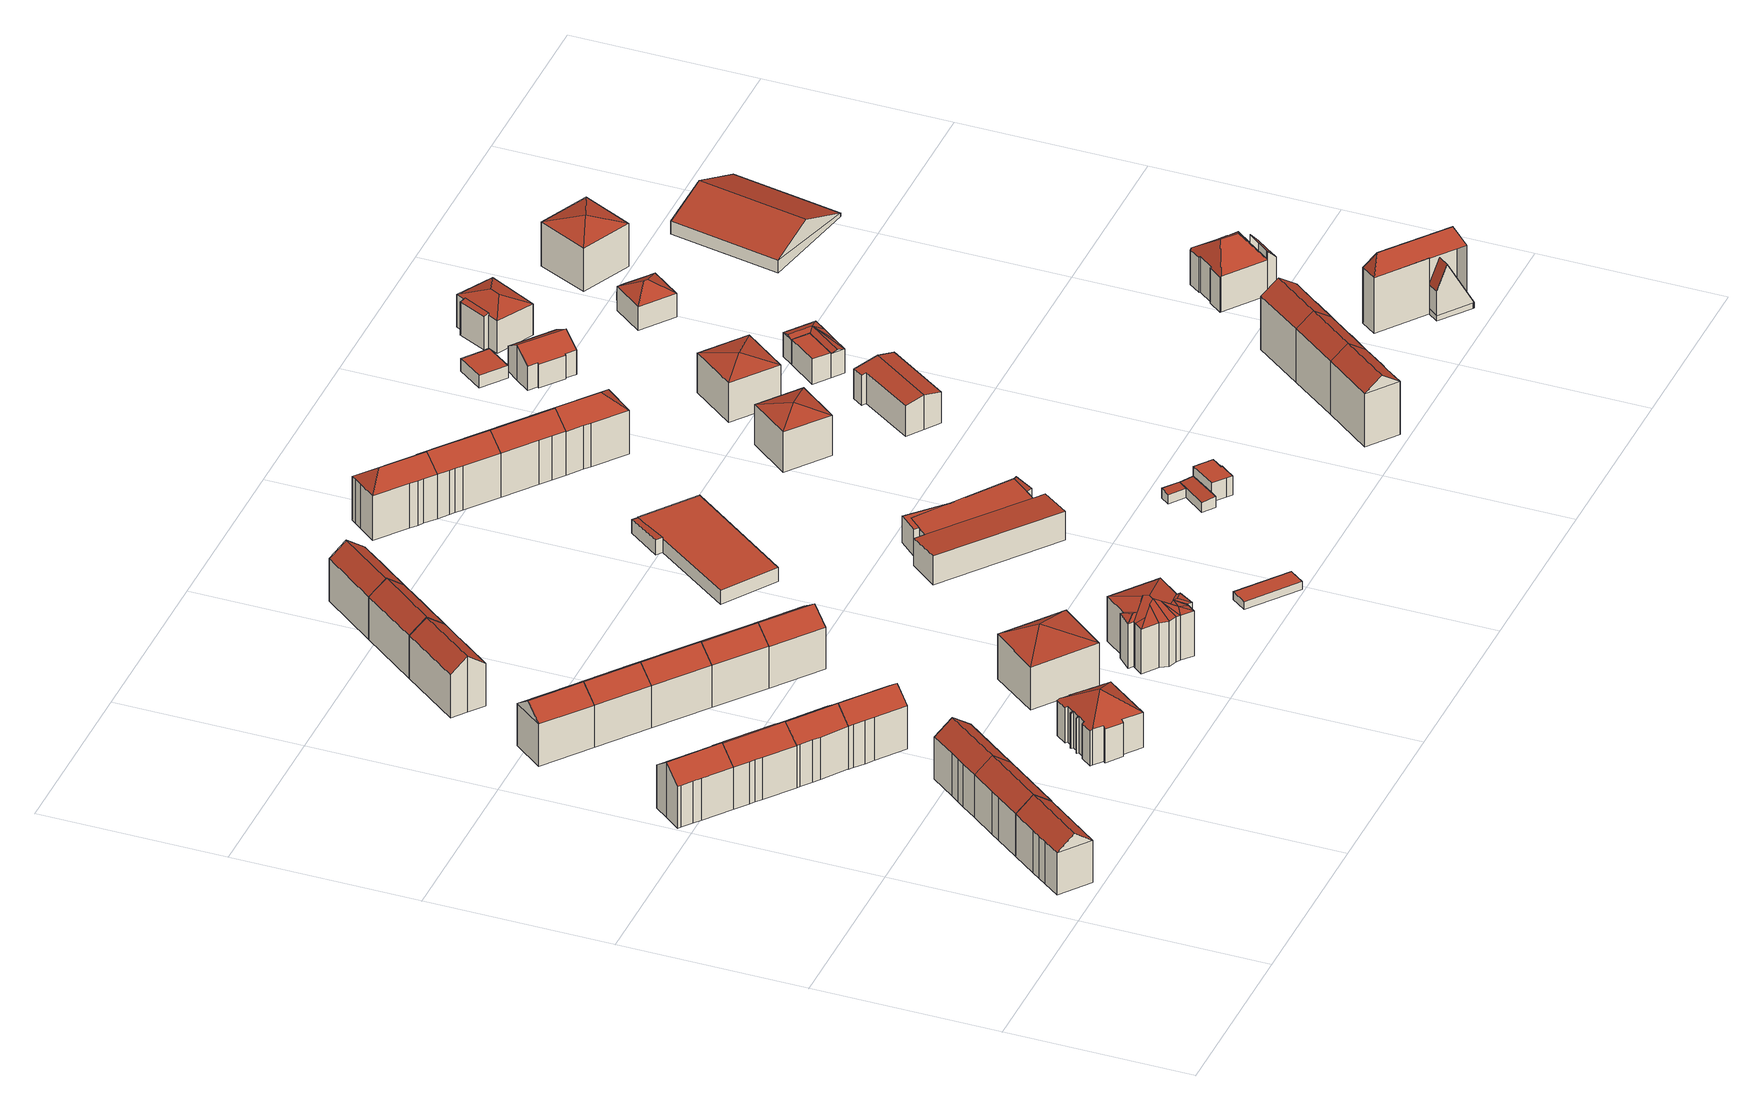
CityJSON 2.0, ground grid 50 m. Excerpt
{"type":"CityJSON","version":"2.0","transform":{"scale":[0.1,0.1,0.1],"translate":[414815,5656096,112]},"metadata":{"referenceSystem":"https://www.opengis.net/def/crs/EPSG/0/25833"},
"CityObjects":{
"building1":{"type":"Building","attributes":{"Dachtyp_tdc":"tdcFreeFormRoof","Gemeindeschluessel":14612000,"Dachneigung":37.27,"QualitaetDacherkennung":87,"Geometrietyp2DReferenz":"3000","measuredHeight":16.27,"function":"31001_9998","roofType":"5000"},"geometry":[{"type":"Solid","lod":"2","boundaries":[[[[0,1,2,3]],[[1,4,5,2]],[[4,6,7,5]],[[6,8,9,7]],[[8,10,11,9]],[[10,12,13,11]],[[12,0,3,13]],[[12,10,14,15]],[[14,8,6,4,1,0,15]],[[10,8,14]],[[0,12,15]],[[3,2,5,7,9,11,13]]]],"semantics":{"surfaces":[{"type":"WallSurface"},{"type":"RoofSurface"},{"type":"GroundSurface"}],"values":[[0,0,0,0,0,0,0,1,1,0,0,2]]}}]},
"building2":{"type":"Building","attributes":{"Dachtyp_tdc":"tdcFreeFormRoof","Gemeindeschluessel":14612000,"Dachneigung":37.18,"QualitaetDacherkennung":89,"Geometrietyp2DReferenz":"3000","measuredHeight":16.32,"function":"31001_9998","roofType":"5000"},"geometry":[{"type":"Solid","lod":"2","boundaries":[[[[8,16,17,9]],[[16,18,19,17]],[[18,20,21,19]],[[20,22,23,21]],[[22,24,11,23]],[[24,8,9,11]],[[24,22,25,26]],[[25,20,18,16,8,26]],[[8,24,26]],[[22,20,25]],[[9,17,19,21,23,11]]]],"semantics":{"surfaces":[{"type":"WallSurface"},{"type":"RoofSurface"},{"type":"GroundSurface"}],"values":[[0,0,0,0,0,0,1,1,0,0,2]]}}]},
"building3":{"type":"Building","attributes":{"Dachtyp_tdc":"tdcGableRoof","Gemeindeschluessel":14612000,"Dachneigung":37.76,"QualitaetDacherkennung":80,"Geometrietyp2DReferenz":"3000","measuredHeight":16.29,"function":"31001_9998","roofType":"3100"},"geometry":[{"type":"Solid","lod":"2","boundaries":[[[[27,28,29,30]],[[30,31,32,33,34,35,27]],[[36,37,38,39,40,41,42,43,44]],[[34,33,36,44]],[[33,32,37,36]],[[32,31,38,37]],[[31,30,39,38]],[[30,29,40,39]],[[29,28,41,40]],[[28,27,42,41]],[[27,35,43,42]],[[35,34,44,43]]]],"semantics":{"surfaces":[{"type":"RoofSurface"},{"type":"GroundSurface"},{"type":"WallSurface"}],"values":[[0,0,1,2,2,2,2,2,2,2,2,2]]}}]},
"building4":{"type":"Building","attributes":{"Dachtyp_tdc":"tdcFreeFormRoof","Gemeindeschluessel":14612000,"Dachneigung":37.91,"QualitaetDacherkennung":80,"Geometrietyp2DReferenz":"3000","measuredHeight":16.29,"function":"31001_9998","roofType":"5000"},"geometry":[{"type":"Solid","lod":"2","boundaries":[[[[45,46,47,48]],[[46,35,43,47]],[[35,49,41,43]],[[49,50,51,41]],[[50,52,53,51]],[[52,54,55,53]],[[54,45,48,55]],[[54,52,56,57,35,46,45]],[[56,50,49,57]],[[52,50,56]],[[49,35,57]],[[48,47,43,41,51,53,55]]]],"semantics":{"surfaces":[{"type":"WallSurface"},{"type":"RoofSurface"},{"type":"GroundSurface"}],"values":[[0,0,0,0,0,0,0,1,1,0,0,2]]}}]},
"building5":{"type":"Building","attributes":{"Dachtyp_tdc":"tdcGableRoof","Gemeindeschluessel":14612000,"Dachneigung":37.1,"QualitaetDacherkennung":87,"Geometrietyp2DReferenz":"3000","measuredHeight":16.32,"function":"31001_9998","roofType":"3100"},"geometry":[{"type":"Solid","lod":"2","boundaries":[[[[25,20,21,58]],[[20,59,60,21]],[[59,61,62,60]],[[61,63,64,62]],[[63,65,66,64]],[[65,67,68,66]],[[67,69,70,68]],[[69,22,23,70]],[[22,25,58,23]],[[67,65,63,61,59,20,25]],[[25,22,69,67]],[[58,21,60,62,64,66,68,70,23]]]],"semantics":{"surfaces":[{"type":"WallSurface"},{"type":"RoofSurface"},{"type":"GroundSurface"}],"values":[[0,0,0,0,0,0,0,0,0,1,1,2]]}}]},
"building6":{"type":"Building","attributes":{"Dachtyp_tdc":"tdcGableRoof","Gemeindeschluessel":14612000,"Dachneigung":38,"QualitaetDacherkennung":79,"Geometrietyp2DReferenz":"3000","measuredHeight":16.36,"function":"31001_9998","roofType":"3100"},"geometry":[{"type":"Solid","lod":"2","boundaries":[[[[71,72,73,74]],[[72,75,53,73]],[[75,76,77,53]],[[76,78,51,77]],[[78,79,80,51]],[[79,81,82,80]],[[81,83,84,82]],[[83,85,86,84]],[[85,71,74,86]],[[81,79,78,76]],[[76,75,72,71,85,83,81]],[[74,73,53,77,51,80,82,84,86]]]],"semantics":{"surfaces":[{"type":"WallSurface"},{"type":"RoofSurface"},{"type":"GroundSurface"}],"values":[[0,0,0,0,0,0,0,0,0,1,1,2]]}}]},
"building7":{"type":"Building","attributes":{"Dachtyp_tdc":"tdcGableRoof","Gemeindeschluessel":14612000,"Dachneigung":37.05,"QualitaetDacherkennung":76,"Geometrietyp2DReferenz":"3000","measuredHeight":16.2,"function":"31001_9998","roofType":"3100"},"geometry":[{"type":"Solid","lod":"2","boundaries":[[[[87,88,89,90]],[[91,92,93]],[[88,87,94]],[[92,88,94,93]],[[87,91,93,94]],[[89,95,96,90]],[[88,92,95,89]],[[92,91,96,95]],[[91,87,90,96]]]],"semantics":{"surfaces":[{"type":"WallSurface"},{"type":"RoofSurface"},{"type":"GroundSurface"}],"values":[[0,0,0,1,1,2,0,0,0]]}}]},
"building8":{"type":"Building","attributes":{"Dachtyp_tdc":"tdcFreeFormRoof","Gemeindeschluessel":14612000,"Dachneigung":37.73,"QualitaetDacherkennung":81,"Geometrietyp2DReferenz":"3000","measuredHeight":16.39,"function":"31001_9998","roofType":"5000"},"geometry":[{"type":"Solid","lod":"2","boundaries":[[[[97,98,99,100]],[[98,101,102,99]],[[101,103,104,102]],[[103,105,106,104]],[[105,107,108,106]],[[107,109,110,108]],[[109,111,112,110]],[[111,113,114,112]],[[113,97,100,114]],[[115,107,105,81,116,117]],[[97,113,116,81,103,101,98]],[[111,117,116,113]],[[109,115,117,111]],[[103,81,105]],[[107,115,109]],[[100,99,102,104,106,108,110,112,114]]]],"semantics":{"surfaces":[{"type":"WallSurface"},{"type":"RoofSurface"},{"type":"GroundSurface"}],"values":[[0,0,0,0,0,0,0,0,0,1,1,0,0,0,0,2]]}}]},
"building9":{"type":"Building","attributes":{"Dachtyp_tdc":"tdcGableRoof","Gemeindeschluessel":14612000,"Dachneigung":36.89,"QualitaetDacherkennung":77,"Geometrietyp2DReferenz":"3000","measuredHeight":16.19,"function":"31001_9998","roofType":"3100"},"geometry":[{"type":"Solid","lod":"2","boundaries":[[[[118,119,120,90]],[[119,121,122,120]],[[121,88,89,122]],[[88,118,90,89]],[[121,119,123]],[[118,88,94]],[[119,118,94,123]],[[88,121,123,94]],[[90,120,122,89]]]],"semantics":{"surfaces":[{"type":"WallSurface"},{"type":"RoofSurface"},{"type":"GroundSurface"}],"values":[[0,0,0,0,0,0,1,1,2]]}}]},
"building10":{"type":"Building","attributes":{"Dachtyp_tdc":"tdcTentRoof","Gemeindeschluessel":14612000,"Dachneigung":33.45,"QualitaetDacherkennung":67,"Geometrietyp2DReferenz":"3000","measuredHeight":15.37,"function":"31001_9998","roofType":"3500"},"geometry":[{"type":"Solid","lod":"2","boundaries":[[[[124,125,126,127]],[[128,129,130]],[[131,132,133,134,135,128,130]],[[136,137,138,139,140,141,142,143,144,145,146,147,148,149,150,131,130]],[[129,151,125,124,152,136,130]],[[126,153,154,155,156,157,158,159,160,161,162,163,164,165,166,167,168,169,170,171,172,173,174,175,176,127]],[[125,151,153,126]],[[151,129,154,153]],[[129,128,155,154]],[[128,135,156,155]],[[135,134,157,156]],[[134,133,158,157]],[[133,132,159,158]],[[132,131,160,159]],[[131,150,161,160]],[[150,149,162,161]],[[149,148,163,162]],[[148,147,164,163]],[[147,146,165,164]],[[146,145,166,165]],[[145,144,167,166]],[[144,143,168,167]],[[143,142,169,168]],[[142,141,170,169]],[[141,140,171,170]],[[140,139,172,171]],[[139,138,173,172]],[[138,137,174,173]],[[137,136,175,174]],[[136,152,176,175]],[[152,124,127,176]]]],"semantics":{"surfaces":[{"type":"WallSurface"},{"type":"RoofSurface"},{"type":"GroundSurface"}],"values":[[0,1,1,1,1,2,0,0,0,0,0,0,0,0,0,0,0,0,0,0,0,0,0,0,0,0,0,0,0,0,0]]}}]},
"building11":{"type":"Building","attributes":{"Dachtyp_tdc":"tdcGableRoof","Gemeindeschluessel":14612000,"Dachneigung":37.15,"QualitaetDacherkennung":77,"Geometrietyp2DReferenz":"3000","measuredHeight":16.17,"function":"31001_9998","roofType":"3100"},"geometry":[{"type":"Solid","lod":"2","boundaries":[[[[119,177,178,120]],[[177,179,180,178]],[[179,181,122,180]],[[181,119,120,122]],[[179,177,182]],[[119,181,123]],[[177,119,123,182]],[[181,179,182,123]],[[120,178,180,122]]]],"semantics":{"surfaces":[{"type":"WallSurface"},{"type":"RoofSurface"},{"type":"GroundSurface"}],"values":[[0,0,0,0,0,0,1,1,2]]}}]},
"building12":{"type":"Building","attributes":{"Dachtyp_tdc":"tdcGableRoof","Gemeindeschluessel":14612000,"Dachneigung":37.38,"QualitaetDacherkennung":84,"Geometrietyp2DReferenz":"3000","measuredHeight":16.27,"function":"31001_9998","roofType":"3100"},"geometry":[{"type":"Solid","lod":"2","boundaries":[[[[183,184,185,186]],[[184,187,188,185]],[[187,189,190,188]],[[189,191,192,190]],[[191,193,194,192]],[[193,195,196,194]],[[195,197,198,196]],[[197,199,200,198]],[[199,183,186,200]],[[195,193,191,189]],[[189,187,184,183,199,197,195]],[[186,185,188,190,192,194,196,198,200]]]],"semantics":{"surfaces":[{"type":"WallSurface"},{"type":"RoofSurface"},{"type":"GroundSurface"}],"values":[[0,0,0,0,0,0,0,0,0,1,1,2]]}}]},
"building13":{"type":"Building","attributes":{"Dachtyp_tdc":"tdcGableRoof","Gemeindeschluessel":14612000,"Dachneigung":37.09,"QualitaetDacherkennung":77,"Geometrietyp2DReferenz":"3000","measuredHeight":16.15,"function":"31001_9998","roofType":"3100"},"geometry":[{"type":"Solid","lod":"2","boundaries":[[[[201,202,203,178]],[[202,204,205,203]],[[204,179,180,205]],[[179,201,178,180]],[[204,202,206]],[[201,179,207]],[[202,201,207,206]],[[179,204,206,207]],[[178,203,205,180]]]],"semantics":{"surfaces":[{"type":"WallSurface"},{"type":"RoofSurface"},{"type":"GroundSurface"}],"values":[[0,0,0,0,0,0,1,1,2]]}}]},
"building14":{"type":"Building","attributes":{"Dachtyp_tdc":"tdcFreeFormRoof","Gemeindeschluessel":14612000,"Dachneigung":37.33,"QualitaetDacherkennung":85,"Geometrietyp2DReferenz":"3000","measuredHeight":16.29,"function":"31001_9998","roofType":"5000"},"geometry":[{"type":"Solid","lod":"2","boundaries":[[[[193,208,209,194]],[[208,210,211,209]],[[210,212,213,211]],[[212,214,215,213]],[[214,216,217,215]],[[216,197,198,217]],[[197,193,194,198]],[[218,219,208,193]],[[212,210,219,218,197,216,214]],[[193,197,218]],[[210,208,219]],[[194,209,211,213,215,217,198]]]],"semantics":{"surfaces":[{"type":"WallSurface"},{"type":"RoofSurface"},{"type":"GroundSurface"}],"values":[[0,0,0,0,0,0,0,1,1,0,0,2]]}}]},
"building15":{"type":"Building","attributes":{"Dachtyp_tdc":"tdcTentRoof","Gemeindeschluessel":14612000,"Dachneigung":10.13,"QualitaetDacherkennung":27,"Geometrietyp2DReferenz":"3000","measuredHeight":14.64,"function":"31001_9998","roofType":"3500"},"geometry":[{"type":"Solid","lod":"2","boundaries":[[[[220,221,222,223]],[[221,224,225,222]],[[224,226,227,225]],[[226,220,223,227]],[[221,220,228]],[[224,221,228]],[[226,224,228]],[[220,226,228]],[[223,222,225,227]]]],"semantics":{"surfaces":[{"type":"WallSurface"},{"type":"RoofSurface"},{"type":"GroundSurface"}],"values":[[0,0,0,0,1,1,1,1,2]]}}]},
"building16":{"type":"Building","attributes":{"Dachtyp_tdc":"tdcGableRoof","Gemeindeschluessel":14612000,"Dachneigung":37.31,"QualitaetDacherkennung":77,"Geometrietyp2DReferenz":"3000","measuredHeight":16.15,"function":"31001_9998","roofType":"3100"},"geometry":[{"type":"Solid","lod":"2","boundaries":[[[[229,230,205,231]],[[230,202,203,205]],[[202,232,233,203]],[[232,229,231,233]],[[202,230,206]],[[229,232,234]],[[230,229,234,206]],[[232,202,206,234]],[[231,205,203,233]]]],"semantics":{"surfaces":[{"type":"WallSurface"},{"type":"RoofSurface"},{"type":"GroundSurface"}],"values":[[0,0,0,0,0,0,1,1,2]]}}]},
"building17":{"type":"Building","attributes":{"Dachtyp_tdc":"tdcGableRoof","Gemeindeschluessel":14612000,"Dachneigung":37.08,"QualitaetDacherkennung":85,"Geometrietyp2DReferenz":"3000","measuredHeight":16.29,"function":"31001_9998","roofType":"3100"},"geometry":[{"type":"Solid","lod":"2","boundaries":[[[[235,236,237,238]],[[236,239,240,237]],[[239,241,242,240]],[[241,243,244,242]],[[243,210,245,244]],[[210,246,247,245]],[[246,208,248,247]],[[208,249,250,248]],[[249,235,238,250]],[[246,210,243,241,239,236,235]],[[235,249,208,246]],[[238,237,240,242,244,245,247,248,250]]]],"semantics":{"surfaces":[{"type":"WallSurface"},{"type":"RoofSurface"},{"type":"GroundSurface"}],"values":[[0,0,0,0,0,0,0,0,0,1,1,2]]}}]},
"building18":{"type":"Building","attributes":{"Dachtyp_tdc":"tdcFreeFormRoof","Gemeindeschluessel":14612000,"Dachneigung":15.74,"QualitaetDacherkennung":15,"Geometrietyp2DReferenz":"3000","measuredHeight":15.14,"function":"31001_9998","roofType":"5000"},"geometry":[{"type":"Solid","lod":"2","boundaries":[[[[251,252,253,254]],[[252,255,256,253]],[[255,257,258,256]],[[257,259,260,258]],[[259,261,262,260]],[[261,263,264,262]],[[263,265,266,264]],[[265,267,268,266]],[[267,269,270,268]],[[269,271,272,270]],[[271,273,274,272]],[[273,275,276,274]],[[275,277,278,276]],[[277,279,280,278]],[[279,281,282,280]],[[281,283,284,282]],[[283,285,286,284]],[[285,251,254,286]],[[287,288,285,283]],[[289,290,287,283,281]],[[289,291,292]],[[291,279,277]],[[289,279,291]],[[279,289,281]],[[291,277,275]],[[293,275,273]],[[293,291,275]],[[291,293,292]],[[294,293,273,271]],[[294,271,269]],[[292,293,294,269,267]],[[295,290,289,292,267,265]],[[296,297,295,265,263]],[[298,296,263,261]],[[299,298,261,259]],[[299,259,257]],[[297,296,298,299,257,255]],[[300,288,287,290,295,297,255,252]],[[300,252,251]],[[288,300,251,285]],[[254,253,256,258,260,262,264,266,268,270,272,274,276,278,280,282,284,286]]]],"semantics":{"surfaces":[{"type":"WallSurface"},{"type":"RoofSurface"},{"type":"GroundSurface"}],"values":[[0,0,0,0,0,0,0,0,0,0,0,0,0,0,0,0,0,0,1,1,1,1,1,1,1,1,1,1,1,1,1,1,1,1,1,1,1,1,1,1,2]]}}]},
"building19":{"type":"Building","attributes":{"Dachtyp_tdc":"tdcPolyFlatRoof","Gemeindeschluessel":14612000,"Dachneigung":0,"QualitaetDacherkennung":72,"Geometrietyp2DReferenz":"3000","measuredHeight":2.31,"function":"31001_2463","roofType":"1000"},"geometry":[{"type":"Solid","lod":"2","boundaries":[[[[301,302,303,304]],[[302,305,306,303]],[[305,307,308,306]],[[307,301,304,308]],[[307,305,302,301]],[[304,303,306,308]]]],"semantics":{"surfaces":[{"type":"WallSurface"},{"type":"RoofSurface"},{"type":"GroundSurface"}],"values":[[0,0,0,0,1,2]]}}]},
"building20":{"type":"Building","attributes":{"Gemeindeschluessel":14612000,"Geometrietyp2DReferenz":"3000","function":"31001_9998","roofType":"9999"},"children":["building20-1","building20-2"]},
"building20-1":{"type":"BuildingPart","attributes":{"Dachtyp_tdc":"tdcPolyFlatRoof","Dachneigung":0,"QualitaetDacherkennung":30,"Geometrietyp2DReferenz":"3000","measuredHeight":4.04,"roofType":"1000"},"parents":["building20"],"geometry":[{"type":"MultiSurface","lod":"2","boundaries":[[[309,310,311,312]],[[310,313,314,311]],[[313,315,316,314]],[[317,309,312,318,319]],[[317,320,315,313,310,309]],[[312,311,314,316,318]]],"semantics":{"surfaces":[{"type":"WallSurface"},{"type":"RoofSurface"},{"type":"GroundSurface"}],"values":[0,0,0,0,1,2]}}]},
"building20-2":{"type":"BuildingPart","attributes":{"Dachtyp_tdc":"tdcPolyFlatRoof","Dachneigung":2.73,"QualitaetDacherkennung":62,"Geometrietyp2DReferenz":"3000","measuredHeight":4.38,"roofType":"2100"},"parents":["building20"],"geometry":[{"type":"MultiSurface","lod":"2","boundaries":[[[321,322,323,316,315]],[[322,324,325,323]],[[324,319,318,325]],[[324,322,321,320,319]],[[318,316,323,325]]],"semantics":{"surfaces":[{"type":"WallSurface"},{"type":"RoofSurface"},{"type":"GroundSurface"}],"values":[0,0,0,1,2]}}]},
"building21":{"type":"Building","attributes":{"Dachtyp_tdc":"tdcFreeFormRoof","Gemeindeschluessel":14612000,"Dachneigung":37.57,"QualitaetDacherkennung":76,"Geometrietyp2DReferenz":"3000","measuredHeight":16.7,"function":"31001_9998","roofType":"5000"},"geometry":[{"type":"Solid","lod":"2","boundaries":[[[[326,327,328,329,330,331,332,333,334]],[[335,336,327,326]],[[336,337,328,327]],[[337,338,329,328]],[[338,339,330,329]],[[339,340,331,330]],[[340,341,332,331]],[[341,342,333,332]],[[342,343,334,333]],[[343,335,326,334]],[[344,338,337,336,335]],[[341,340,345,344,335,343,342]],[[344,345,339,338]],[[340,339,345]]]],"semantics":{"surfaces":[{"type":"GroundSurface"},{"type":"WallSurface"},{"type":"RoofSurface"}],"values":[[0,1,1,1,1,1,1,1,1,1,2,2,2,1]]}}]},
"building22":{"type":"Building","attributes":{"Gemeindeschluessel":14612000,"Geometrietyp2DReferenz":"3000","function":"31001_9998","roofType":"9999"},"children":["building22-1","building22-2","building22-3","building22-4","building22-5"]},
"building22-1":{"type":"BuildingPart","attributes":{"Dachtyp_tdc":"tdcPolyFlatRoof","Dachneigung":0,"QualitaetDacherkennung":28,"Geometrietyp2DReferenz":"3000","measuredHeight":7.67,"roofType":"1000"},"parents":["building22"],"geometry":[{"type":"MultiSurface","lod":"2","boundaries":[[[346,347,348,349,350]],[[347,351,352,348]],[[351,353,354,355,352]],[[356,353,351,347,346]],[[349,348,352,355,357]]],"semantics":{"surfaces":[{"type":"WallSurface"},{"type":"RoofSurface"},{"type":"GroundSurface"}],"values":[0,0,0,1,2]}}]},
"building22-2":{"type":"BuildingPart","attributes":{"Dachtyp_tdc":"tdcPolyFlatRoof","Dachneigung":0,"QualitaetDacherkennung":71,"Geometrietyp2DReferenz":"3000","measuredHeight":7.61,"roofType":"1000"},"parents":["building22"],"geometry":[{"type":"MultiSurface","lod":"2","boundaries":[[[358,359,360,361,362]],[[363,350,349,364]],[[354,365,366,367,355]],[[368,369,370,371,372,373]],[[368,365,354,374,350,363,359,358,369]],[[371,361,360,364,349,357,355,367,372]]],"semantics":{"surfaces":[{"type":"WallSurface"},{"type":"RoofSurface"},{"type":"GroundSurface"}],"values":[0,0,0,0,1,2]}}]},
"building22-3":{"type":"BuildingPart","attributes":{"Dachtyp_tdc":"tdcPolyFlatRoof","Dachneigung":0,"QualitaetDacherkennung":57,"Geometrietyp2DReferenz":"3000","measuredHeight":3.98,"roofType":"1000"},"parents":["building22"],"geometry":[{"type":"MultiSurface","lod":"2","boundaries":[[[366,375,376,367]],[[375,377,378,376]],[[377,373,372,378]],[[373,377,375,366]],[[367,376,378,372]]],"semantics":{"surfaces":[{"type":"WallSurface"},{"type":"RoofSurface"},{"type":"GroundSurface"}],"values":[0,0,0,1,2]}}]},
"building22-4":{"type":"BuildingPart","attributes":{"Dachtyp_tdc":"tdcPolyFlatRoof","Dachneigung":3.27,"QualitaetDacherkennung":77,"Geometrietyp2DReferenz":"3000","measuredHeight":8.41,"roofType":"2100"},"parents":["building22"],"geometry":[{"type":"MultiSurface","lod":"2","boundaries":[[[379,380,381,382,383,384]],[[360,385,386,387,388,364]],[[383,360,359]],[[383,382,385,360]],[[382,381,386,385]],[[381,380,387,386]],[[380,379,388,387]],[[379,384,364,388]],[[384,363,364]]],"semantics":{"surfaces":[{"type":"RoofSurface"},{"type":"GroundSurface"},{"type":"WallSurface"}],"values":[0,1,2,2,2,2,2,2,2]}}]},
"building22-5":{"type":"BuildingPart","attributes":{"Dachtyp_tdc":"tdcPolyFlatRoof","Dachneigung":23.57,"QualitaetDacherkennung":58,"Geometrietyp2DReferenz":"3000","measuredHeight":8.15,"roofType":"2100"},"parents":["building22"],"geometry":[{"type":"MultiSurface","lod":"2","boundaries":[[[370,389,390,371]],[[389,391,392,390]],[[391,362,361,392]],[[362,391,389,370]],[[371,390,392,361]]],"semantics":{"surfaces":[{"type":"WallSurface"},{"type":"RoofSurface"},{"type":"GroundSurface"}],"values":[0,0,0,1,2]}}]},
"building23":{"type":"Building","attributes":{"Dachtyp_tdc":"tdcFreeFormRoof","Gemeindeschluessel":14612000,"Dachneigung":37.34,"QualitaetDacherkennung":77,"Geometrietyp2DReferenz":"3000","measuredHeight":16.7,"function":"31001_9998","roofType":"5000"},"geometry":[{"type":"Solid","lod":"2","boundaries":[[[[340,393,330,331]],[[393,394,395,330]],[[394,396,397,395]],[[396,398,399,397]],[[398,400,401,399]],[[400,402,403,401]],[[402,340,331,403]],[[404,394,393,405]],[[398,396,404,405,340,402,400]],[[393,340,405]],[[396,394,404]],[[331,330,395,397,399,401,403]]]],"semantics":{"surfaces":[{"type":"WallSurface"},{"type":"RoofSurface"},{"type":"GroundSurface"}],"values":[[0,0,0,0,0,0,0,1,1,0,0,2]]}}]},
"building24":{"type":"Building","attributes":{"Dachtyp_tdc":"tdcFreeFormRoof","Gemeindeschluessel":14612000,"Dachneigung":37.47,"QualitaetDacherkennung":77,"Geometrietyp2DReferenz":"3000","measuredHeight":16.74,"function":"31001_9998","roofType":"5000"},"geometry":[{"type":"Solid","lod":"2","boundaries":[[[[406,396,397,407]],[[396,394,395,397]],[[394,408,409,395]],[[408,410,411,409]],[[410,412,413,411]],[[412,406,407,413]],[[414,408,394,404]],[[412,410,414,404,396,406]],[[394,396,404]],[[410,408,414]],[[407,397,395,409,411,413]]]],"semantics":{"surfaces":[{"type":"WallSurface"},{"type":"RoofSurface"},{"type":"GroundSurface"}],"values":[[0,0,0,0,0,0,1,1,0,0,2]]}}]},
"building25":{"type":"Building","attributes":{"Dachtyp_tdc":"tdcPolyFlatRoof","Gemeindeschluessel":14612000,"Dachneigung":4.42,"QualitaetDacherkennung":78,"Geometrietyp2DReferenz":"3000","measuredHeight":3.16,"function":"31001_9998","roofType":"2100"},"geometry":[{"type":"Solid","lod":"2","boundaries":[[[[415,416,417,418]],[[416,419,420,417]],[[419,421,422,420]],[[421,423,424,422]],[[423,425,426,424]],[[425,415,418,426]],[[425,423,421,419,416,415]],[[418,417,420,422,424,426]]]],"semantics":{"surfaces":[{"type":"WallSurface"},{"type":"RoofSurface"},{"type":"GroundSurface"}],"values":[[0,0,0,0,0,0,1,2]]}}]},
"building26":{"type":"Building","attributes":{"Dachtyp_tdc":"tdcPolyFlatRoof","Gemeindeschluessel":14612000,"Dachneigung":4.95,"QualitaetDacherkennung":66,"Geometrietyp2DReferenz":"3000","measuredHeight":2.89,"function":"31001_9998","roofType":"2100"},"geometry":[{"type":"Solid","lod":"2","boundaries":[[[[427,428,429,430]],[[428,431,424,429]],[[431,432,422,424]],[[432,427,430,422]],[[432,431,428,427]],[[430,429,424,422]]]],"semantics":{"surfaces":[{"type":"WallSurface"},{"type":"RoofSurface"},{"type":"GroundSurface"}],"values":[[0,0,0,0,1,2]]}}]},
"building27":{"type":"Building","attributes":{"Dachtyp_tdc":"tdcPolyFlatRoof","Gemeindeschluessel":14612000,"Dachneigung":0,"QualitaetDacherkennung":67,"Geometrietyp2DReferenz":"3000","measuredHeight":5.63,"function":"31001_9998","roofType":"1000"},"geometry":[{"type":"Solid","lod":"2","boundaries":[[[[433,434,435,436]],[[434,437,438,435]],[[437,439,440,438]],[[439,441,442,440]],[[441,443,444,442]],[[443,445,446,444]],[[445,447,448,446]],[[447,449,450,448]],[[449,433,436,450]],[[449,447,445,443,441,439,437,434,433]],[[436,435,438,440,442,444,446,448,450]]]],"semantics":{"surfaces":[{"type":"WallSurface"},{"type":"RoofSurface"},{"type":"GroundSurface"}],"values":[[0,0,0,0,0,0,0,0,0,1,2]]}}]},
"building28":{"type":"Building","attributes":{"Dachtyp_tdc":"tdcFreeFormRoof","Gemeindeschluessel":14612000,"Dachneigung":37.69,"QualitaetDacherkennung":76,"Geometrietyp2DReferenz":"3000","measuredHeight":16.73,"function":"31001_9998","roofType":"5000"},"geometry":[{"type":"Solid","lod":"2","boundaries":[[[[451,452,453,454]],[[452,455,411,453]],[[455,456,409,411]],[[456,457,458,409]],[[457,459,460,458]],[[459,451,454,460]],[[461,459,457,462]],[[462,457,456,463]],[[451,461,462,463,455,452]],[[451,459,461]],[[456,455,463]],[[454,453,411,409,458,460]]]],"semantics":{"surfaces":[{"type":"WallSurface"},{"type":"RoofSurface"},{"type":"GroundSurface"}],"values":[[0,0,0,0,0,0,1,1,1,0,0,2]]}}]},
"building29":{"type":"Building","attributes":{"Dachtyp_tdc":"tdcTentRoof","Gemeindeschluessel":14612000,"Dachneigung":18.34,"QualitaetDacherkennung":84,"Geometrietyp2DReferenz":"3000","measuredHeight":14.03,"function":"31001_9998","roofType":"3500"},"geometry":[{"type":"Solid","lod":"2","boundaries":[[[[464,465,466,467]],[[465,468,469,466]],[[468,470,471,469]],[[470,464,467,471]],[[465,464,472]],[[468,465,472]],[[470,468,472]],[[464,470,472]],[[467,466,469,471]]]],"semantics":{"surfaces":[{"type":"WallSurface"},{"type":"RoofSurface"},{"type":"GroundSurface"}],"values":[[0,0,0,0,1,1,1,1,2]]}}]},
"building30":{"type":"Building","attributes":{"Dachtyp_tdc":"tdcGableRoof","Gemeindeschluessel":14612000,"Dachneigung":11.67,"QualitaetDacherkennung":85,"Geometrietyp2DReferenz":"3000","measuredHeight":10.11,"function":"31001_9998","roofType":"3100"},"geometry":[{"type":"Solid","lod":"2","boundaries":[[[[473,474,475,476]],[[474,477,478,475]],[[477,479,480,478]],[[479,481,482,480]],[[481,483,484,482]],[[483,485,486,484]],[[485,487,488,486]],[[487,473,476,488]],[[483,481,479,477]],[[477,474,473,487,485,483]],[[476,475,478,480,482,484,486,488]]]],"semantics":{"surfaces":[{"type":"WallSurface"},{"type":"RoofSurface"},{"type":"GroundSurface"}],"values":[[0,0,0,0,0,0,0,0,1,1,2]]}}]},
"building31":{"type":"Building","attributes":{"Dachtyp_tdc":"tdcTentRoof","Gemeindeschluessel":14612000,"Dachneigung":15.26,"QualitaetDacherkennung":81,"Geometrietyp2DReferenz":"3000","measuredHeight":13.64,"function":"31001_9998","roofType":"3500"},"geometry":[{"type":"Solid","lod":"2","boundaries":[[[[489,490,491,492]],[[490,493,494,491]],[[493,495,496,494]],[[495,489,492,496]],[[490,489,497]],[[493,490,497]],[[495,493,497]],[[489,495,497]],[[492,491,494,496]]]],"semantics":{"surfaces":[{"type":"WallSurface"},{"type":"RoofSurface"},{"type":"GroundSurface"}],"values":[[0,0,0,0,1,1,1,1,2]]}}]},
"building32":{"type":"Building","attributes":{"Dachtyp_tdc":"tdcFreeFormRoof","Gemeindeschluessel":14612000,"Dachneigung":35.34,"QualitaetDacherkennung":87,"Geometrietyp2DReferenz":"3000","measuredHeight":19.18,"function":"31001_9998","roofType":"5000"},"geometry":[{"type":"Solid","lod":"2","boundaries":[[[[498,499,500,501]],[[499,502,503,500]],[[502,504,505,503]],[[504,506,507,505]],[[506,508,509,507]],[[508,498,501,509]],[[510,511,499,498]],[[504,502,511,510,508,506]],[[498,508,510]],[[502,499,511]],[[501,500,503,505,507,509]]]],"semantics":{"surfaces":[{"type":"WallSurface"},{"type":"RoofSurface"},{"type":"GroundSurface"}],"values":[[0,0,0,0,0,0,1,1,0,0,2]]}}]},
"building33":{"type":"Building","attributes":{"Dachtyp_tdc":"tdcPolyFlatRoof","Gemeindeschluessel":14612000,"Dachneigung":0,"QualitaetDacherkennung":76,"Geometrietyp2DReferenz":"3000","measuredHeight":3.6,"function":"31001_9998","roofType":"1000"},"geometry":[{"type":"Solid","lod":"2","boundaries":[[[[512,513,514,515]],[[513,516,517,514]],[[516,518,519,517]],[[518,512,515,519]],[[518,516,513,512]],[[515,514,517,519]]]],"semantics":{"surfaces":[{"type":"WallSurface"},{"type":"RoofSurface"},{"type":"GroundSurface"}],"values":[[0,0,0,0,1,2]]}}]},
"building34":{"type":"Building","attributes":{"Dachtyp_tdc":"tdcGableRoof","Gemeindeschluessel":14612000,"Dachneigung":34.02,"QualitaetDacherkennung":80,"Geometrietyp2DReferenz":"3000","measuredHeight":10.48,"function":"31001_9998","roofType":"3100"},"geometry":[{"type":"Solid","lod":"2","boundaries":[[[[520,521,522,523]],[[521,524,525,522]],[[524,526,527,525]],[[526,528,529,527]],[[528,530,531,529]],[[530,532,533,531]],[[532,534,535,533]],[[534,536,537,535]],[[536,538,539,537]],[[538,520,523,539]],[[534,532,530,528]],[[528,526,524,521,520,538,536,534]],[[523,522,525,527,529,531,533,535,537,539]]]],"semantics":{"surfaces":[{"type":"WallSurface"},{"type":"RoofSurface"},{"type":"GroundSurface"}],"values":[[0,0,0,0,0,0,0,0,0,0,1,1,2]]}}]},
"building35":{"type":"Building","attributes":{"Dachtyp_tdc":"tdcPolyFlatRoof","Gemeindeschluessel":14612000,"Dachneigung":0,"QualitaetDacherkennung":64,"Geometrietyp2DReferenz":"3000","measuredHeight":7.42,"function":"31001_9998","roofType":"1000"},"geometry":[{"type":"Solid","lod":"2","boundaries":[[[[540,541,542,543]],[[541,544,545,542]],[[544,546,547,545]],[[546,540,543,547]],[[546,544,541,540]],[[543,542,545,547]]]],"semantics":{"surfaces":[{"type":"WallSurface"},{"type":"RoofSurface"},{"type":"GroundSurface"}],"values":[[0,0,0,0,1,2]]}}]},
"building36":{"type":"Building","attributes":{"Dachtyp_tdc":"tdcFreeFormRoof","Gemeindeschluessel":14612000,"Dachneigung":35.31,"QualitaetDacherkennung":89,"Geometrietyp2DReferenz":"3000","measuredHeight":19.19,"function":"31001_9998","roofType":"5000"},"geometry":[{"type":"Solid","lod":"2","boundaries":[[[[502,499,500,503]],[[499,548,549,500]],[[548,550,551,549]],[[550,552,553,551]],[[552,554,555,553]],[[554,502,503,555]],[[511,556,548,499]],[[552,550,556,511,502,554]],[[499,502,511]],[[550,548,556]],[[503,500,549,551,553,555]]]],"semantics":{"surfaces":[{"type":"WallSurface"},{"type":"RoofSurface"},{"type":"GroundSurface"}],"values":[[0,0,0,0,0,0,1,1,0,0,2]]}}]},
"building37":{"type":"Building","attributes":{"Dachtyp_tdc":"tdcFreeFormRoof","Gemeindeschluessel":14612000,"Dachneigung":14.47,"QualitaetDacherkennung":28,"Geometrietyp2DReferenz":"3000","measuredHeight":7.68,"function":"31001_9998","roofType":"5000"},"geometry":[{"type":"Solid","lod":"2","boundaries":[[[[557,558,545,547]],[[558,559,542,545]],[[559,560,561,542]],[[560,562,563,561]],[[562,564,565,563]],[[564,566,567,565]],[[566,568,569,567]],[[568,557,547,569]],[[570,564,562]],[[570,566,564]],[[570,568,566]],[[568,570,571]],[[572,573,570,562,560]],[[572,560,559]],[[573,572,559,558]],[[571,570,573,558,557]],[[571,557,568]],[[547,545,542,561,563,565,567,569]]]],"semantics":{"surfaces":[{"type":"WallSurface"},{"type":"RoofSurface"},{"type":"GroundSurface"}],"values":[[0,0,0,0,0,0,0,0,1,1,1,1,1,0,1,1,0,2]]}}]},
"building38":{"type":"Building","attributes":{"Gemeindeschluessel":14612000,"Geometrietyp2DReferenz":"3000","function":"31001_9998","roofType":"9999"},"children":["building38-1","building38-2"]},
"building38-1":{"type":"BuildingPart","attributes":{"Dachtyp_tdc":"tdcHipRoof","Dachneigung":19.3,"QualitaetDacherkennung":69,"Geometrietyp2DReferenz":"3000","measuredHeight":11.58,"roofType":"3200"},"parents":["building38"],"geometry":[{"type":"MultiSurface","lod":"2","boundaries":[[[574,575,576,577]],[[575,578,579,576]],[[578,580,581,579]],[[580,582,583,581]],[[582,584,585,583]],[[578,575,586]],[[582,580,587]],[[575,574,584,582,587,586]],[[580,578,586,587]],[[577,576,579,581,583,585]]],"semantics":{"surfaces":[{"type":"WallSurface"},{"type":"RoofSurface"},{"type":"GroundSurface"}],"values":[0,0,0,0,0,1,1,1,1,2]}}]},
"building38-2":{"type":"BuildingPart","attributes":{"Dachtyp_tdc":"tdcPolyFlatRoof","Dachneigung":20.64,"QualitaetDacherkennung":60,"Geometrietyp2DReferenz":"3000","measuredHeight":10.28,"roofType":"2100"},"parents":["building38"],"geometry":[{"type":"MultiSurface","lod":"2","boundaries":[[[588,589,577,590]],[[589,574,577]],[[591,585,584]],[[591,592,593,585]],[[592,588,590,593]],[[592,591,589,588]],[[590,577,585,593]]],"semantics":{"surfaces":[{"type":"WallSurface"},{"type":"RoofSurface"},{"type":"GroundSurface"}],"values":[0,0,0,0,0,1,2]}}]},
"building39":{"type":"Building","attributes":{"Dachtyp_tdc":"tdcFreeFormRoof","Gemeindeschluessel":14612000,"Dachneigung":35.18,"QualitaetDacherkennung":90,"Geometrietyp2DReferenz":"3000","measuredHeight":19.16,"function":"31001_9998","roofType":"5000"},"geometry":[{"type":"Solid","lod":"2","boundaries":[[[[548,594,595,549]],[[594,596,597,595]],[[596,598,599,597]],[[598,600,601,599]],[[600,550,551,601]],[[550,548,549,551]],[[556,602,594,548]],[[598,596,602,556,550,600]],[[548,550,556]],[[596,594,602]],[[549,595,597,599,601,551]]]],"semantics":{"surfaces":[{"type":"WallSurface"},{"type":"RoofSurface"},{"type":"GroundSurface"}],"values":[[0,0,0,0,0,0,1,1,0,0,2]]}}]},
"building40":{"type":"Building","attributes":{"Dachtyp_tdc":"tdcHipRoof","Gemeindeschluessel":14612000,"Dachneigung":28.6,"QualitaetDacherkennung":77,"Geometrietyp2DReferenz":"3000","measuredHeight":9.8,"function":"31001_9998","roofType":"3200"},"geometry":[{"type":"Solid","lod":"2","boundaries":[[[[603,604,605,606]],[[604,607,608,605]],[[607,609,610,608]],[[609,611,612,610]],[[611,613,614,612]],[[613,603,606,614]],[[604,603,615]],[[613,611,616]],[[603,613,616,615]],[[611,609,607,604,615,616]],[[606,605,608,610,612,614]]]],"semantics":{"surfaces":[{"type":"WallSurface"},{"type":"RoofSurface"},{"type":"GroundSurface"}],"values":[[0,0,0,0,0,0,1,1,1,1,2]]}}]},
"building41":{"type":"Building","attributes":{"Dachtyp_tdc":"tdcPolyFlatRoof","Gemeindeschluessel":14612000,"Dachneigung":12.69,"QualitaetDacherkennung":61,"Geometrietyp2DReferenz":"3000","measuredHeight":3.24,"function":"31001_9998","roofType":"2100"},"geometry":[{"type":"Solid","lod":"2","boundaries":[[[[617,618,619,620]],[[618,621,622,619]],[[621,623,624,622]],[[623,617,620,624]],[[623,621,618,617]],[[620,619,622,624]]]],"semantics":{"surfaces":[{"type":"WallSurface"},{"type":"RoofSurface"},{"type":"GroundSurface"}],"values":[[0,0,0,0,1,2]]}}]},
"building42":{"type":"Building","attributes":{"Gemeindeschluessel":14612000,"Geometrietyp2DReferenz":"3000","function":"31001_2463","roofType":"9999"},"children":["building42-1","building42-2"]},
"building42-1":{"type":"BuildingPart","attributes":{"Dachtyp_tdc":"tdcFreeFormRoof","Dachneigung":63.32,"QualitaetDacherkennung":2,"Geometrietyp2DReferenz":"3000","measuredHeight":21.37,"roofType":"5000"},"parents":["building42"],"geometry":[{"type":"MultiSurface","lod":"2","boundaries":[[[625,626,627,628]],[[626,629,630,631,627]],[[632,633,634,635]],[[632,636,637,633]],[[636,625,628,637]],[[638,629,626]],[[639,638,626,625]],[[639,625,636]],[[636,640,632,629,638,639]],[[632,640,636]],[[628,627,631,633,637]]],"semantics":{"surfaces":[{"type":"WallSurface"},{"type":"RoofSurface"},{"type":"GroundSurface"}],"values":[0,0,0,0,0,1,1,1,1,0,2]}}]},
"building42-2":{"type":"BuildingPart","attributes":{"Dachtyp_tdc":"tdcGableRoof","Dachneigung":61.5,"QualitaetDacherkennung":2,"Geometrietyp2DReferenz":"3000","measuredHeight":15.61,"roofType":"3100"},"parents":["building42"],"geometry":[{"type":"MultiSurface","lod":"2","boundaries":[[[630,641,642,631]],[[641,643,644,642]],[[643,645,646,644]],[[645,634,633,646]],[[647,648,649,635]],[[630,649,648,650,641]],[[643,650,648,647,645]],[[641,650,643]],[[645,647,635,634]],[[633,631,642,644,646]]],"semantics":{"surfaces":[{"type":"WallSurface"},{"type":"RoofSurface"},{"type":"GroundSurface"}],"values":[0,0,0,0,1,1,0,0,0,2]}}]},
"building43":{"type":"Building","attributes":{"Dachtyp_tdc":"tdcTentRoof","Gemeindeschluessel":14612000,"Dachneigung":17.47,"QualitaetDacherkennung":57,"Geometrietyp2DReferenz":"3000","measuredHeight":15.2,"function":"31001_9998","roofType":"3500"},"geometry":[{"type":"Solid","lod":"2","boundaries":[[[[651,652,653,654]],[[652,655,656,653]],[[655,657,658,656]],[[657,651,654,658]],[[652,651,659]],[[655,652,659]],[[657,655,659]],[[651,657,659]],[[654,653,656,658]]]],"semantics":{"surfaces":[{"type":"WallSurface"},{"type":"RoofSurface"},{"type":"GroundSurface"}],"values":[[0,0,0,0,1,1,1,1,2]]}}]},
"building44":{"type":"Building","attributes":{"Gemeindeschluessel":14612000,"Geometrietyp2DReferenz":"3000","function":"31001_9998","roofType":"9999"},"children":["building44-1","building44-2"]},
"building44-1":{"type":"BuildingPart","attributes":{"Dachtyp_tdc":"tdcPolyFlatRoof","Dachneigung":47.99,"QualitaetDacherkennung":47,"Geometrietyp2DReferenz":"3000","measuredHeight":13.03,"roofType":"2100"},"parents":["building44"],"geometry":[{"type":"MultiSurface","lod":"2","boundaries":[[[660,661,662,663,664]],[[661,665,666,662]],[[665,667,668,666]],[[667,669,670,668]],[[669,671,672,670]],[[671,673,674,675,672]],[[671,669,667,665,661,660,673]],[[675,663,662,666,668,670,672]]],"semantics":{"surfaces":[{"type":"WallSurface"},{"type":"RoofSurface"},{"type":"GroundSurface"}],"values":[0,0,0,0,0,0,1,2]}}]},
"building44-2":{"type":"BuildingPart","attributes":{"Dachtyp_tdc":"tdcHipRoof","Dachneigung":36.89,"QualitaetDacherkennung":72,"Geometrietyp2DReferenz":"3000","measuredHeight":15.65,"roofType":"3200"},"parents":["building44"],"geometry":[{"type":"MultiSurface","lod":"2","boundaries":[[[676,677,678,679]],[[677,680,681,678]],[[680,664,663,681]],[[674,682,683,675]],[[682,684,685,683]],[[684,686,687,685]],[[686,688,689,687]],[[688,690,691,689]],[[690,692,693,691]],[[692,694,695,693]],[[694,696,697,695]],[[696,698,699,697]],[[698,700,701,699]],[[700,676,679,701]],[[674,664,680,702]],[[696,694,692,690,688,686,684,682,703]],[[680,677,676,700,698,696,703,702]],[[682,674,702,703]],[[679,678,681,663,675,683,685,687,689,691,693,695,697,699,701]]],"semantics":{"surfaces":[{"type":"WallSurface"},{"type":"RoofSurface"},{"type":"GroundSurface"}],"values":[0,0,0,0,0,0,0,0,0,0,0,0,0,0,1,1,1,1,2]}}]},
"building45":{"type":"Building","attributes":{"Dachtyp_tdc":"tdcGableRoof","Gemeindeschluessel":14612000,"Dachneigung":25.39,"QualitaetDacherkennung":39,"Geometrietyp2DReferenz":"3000","measuredHeight":8.23,"function":"31001_3211","roofType":"3100"},"geometry":[{"type":"Solid","lod":"2","boundaries":[[[[704,705,706,707]],[[705,708,709,706]],[[708,710,711,709]],[[710,704,707,711]],[[708,705,712]],[[704,710,713]],[[705,704,713,712]],[[710,708,712,713]],[[707,706,709,711]]]],"semantics":{"surfaces":[{"type":"WallSurface"},{"type":"RoofSurface"},{"type":"GroundSurface"}],"values":[[0,0,0,0,0,0,1,1,2]]}}]}
},
"vertices":[
[70,82,138],[103,126,138],[103,126,14],[70,82,14],[119,147,138],[119,147,14],[135,169,138],[135,169,14],[185,234,138],[185,234,14],[266,173,138],[266,173,14],[150,21,138],[150,21,14],[225,204,177],[110,52,177],
[232,297,138],[232,297,14],[250,320,138],[250,320,14],[300,386,138],[300,386,14],[382,324,138],[382,324,14],[266,173,139],[341,355,177],[225,203,177],
[160,983,170],[189,1020,134],[66,1115,134],[37,1078,170],[5,1037,130],[13,1031,130],[40,1011,130],[57,997,130],[128,942,130],[40,1011,7],[13,1031,7],[5,1037,7],[37,1078,7],[66,1115,7],[189,1020,7],[160,983,7],[128,942,7],[57,997,7],
[176,905,130],[164,914,130],[164,914,7],[176,905,7],[189,1020,135],[329,912,135],[329,912,7],[268,833,130],[268,833,7],[193,891,130],[193,891,7],[300,874,170],[160,982,170],
[341,355,14],[331,427,138],[331,427,14],[346,446,138],[346,446,14],[364,469,138],[364,469,14],[413,535,138],[413,535,14],[454,504,177],[454,504,14],[495,473,138],[495,473,14],
[303,806,131],[276,827,131],[276,827,7],[303,806,7],[268,833,131],[299,873,170],[299,873,7],[329,912,133],[445,822,134],[445,822,7],[416,784,170],[416,784,7],[386,746,132],[386,746,7],[321,792,130],[321,792,7],
[311,1428,129],[248,1348,130],[248,1348,6],[311,1428,6],[188,1524,129],[126,1444,130],[157,1483,168],[279,1388,168],[126,1444,6],[188,1524,6],
[443,702,133],[423,717,133],[423,717,6],[443,702,6],[398,737,133],[398,737,6],[386,746,133],[386,746,6],[445,822,133],[445,822,6],[575,721,133],[575,721,6],[573,717,133],[573,717,6],[557,697,133],[557,697,6],[517,645,133],[517,645,6],[573,717,137],[546,683,170],[557,697,157],
[311,1428,130],[436,1330,130],[436,1330,6],[374,1250,130],[374,1250,6],[405,1290,168],
[735,312,108],[776,282,106],[776,282,8],[735,312,8],[729,119,110],[820,239,110],[715,224,162],[615,205,115],[640,186,113],[635,180,108],[676,149,107],[680,155,112],[705,325,114],[700,329,110],[678,300,110],[683,296,114],[668,277,114],[663,281,110],[661,278,110],[666,274,114],[653,257,115],[648,260,110],[646,258,110],[651,254,115],[636,234,115],[631,238,110],[610,209,110],[771,276,112],[731,306,113],[771,276,8],[820,239,8],[729,119,8],[680,155,8],[676,149,8],[635,180,8],[640,186,8],[615,205,8],[610,209,8],[631,238,8],[636,234,8],[651,254,8],[646,258,8],[648,260,8],[653,257,8],[666,274,8],[661,278,8],[663,281,8],[668,277,8],[683,296,8],[678,300,8],[700,329,8],[705,325,8],[731,306,8],
[570,1226,130],[570,1226,6],[507,1146,129],[507,1146,6],[374,1250,129],[538,1186,168],
[378,1743,136],[357,1716,136],[357,1716,11],[378,1743,11],[308,1652,136],[308,1652,11],[268,1683,174],[268,1683,11],[230,1712,138],[230,1712,11],[347,1865,138],[347,1865,11],[385,1835,174],[385,1835,11],[425,1804,136],[425,1804,11],[390,1759,136],[390,1759,11],
[570,1226,129],[695,1128,129],[695,1128,6],[632,1048,129],[632,1048,6],[664,1088,167],[538,1186,167],
[463,2015,137],[463,2015,11],[541,1955,136],[541,1955,11],[506,1909,136],[506,1909,11],[493,1892,136],[493,1892,11],[471,1864,136],[471,1864,11],[386,1835,174],[502,1985,174],
[935,313,130],[780,429,130],[780,429,4],[935,313,4],[872,551,136],[872,551,4],[1026,434,136],[1026,434,4],[928,464,151],
[757,950,128],[632,1048,128],[757,950,6],[820,1031,129],[820,1031,6],[788,991,167],
[615,2133,174],[655,2102,136],[655,2102,12],[615,2133,12],[621,2057,136],[621,2057,12],[610,2043,136],[610,2043,12],[584,2010,136],[584,2010,12],[541,1955,12],[501,1985,174],[501,1985,12],[463,2015,12],[577,2162,137],[577,2162,12],
[1016,237,137],[1033,259,137],[1033,259,6],[1016,237,6],[1038,265,137],[1038,265,6],[1026,274,137],[1026,274,6],[1059,308,137],[1059,308,6],[1067,302,137],[1067,302,6],[1114,363,137],[1114,363,6],[1232,272,137],[1232,272,6],[1184,211,137],[1184,211,6],[1191,205,137],[1191,205,6],[1166,164,137],[1166,164,6],[1155,173,137],[1155,173,6],[1150,167,137],[1150,167,6],[1133,146,137],[1133,146,6],[1104,169,137],[1104,169,6],[1094,177,137],[1094,177,6],[1070,186,137],[1070,186,6],[1056,206,137],[1056,206,6],[1117,246,158],[1098,247,153],[1123,228,153],[1118,247,158],[1129,184,144],[1126,204,148],[1151,206,143],[1160,199,143],[1128,259,158],[1125,276,154],[1126,276,154],[1071,269,144],[1061,276,144],[1055,242,145],
[1513,44,32],[1483,4,32],[1483,4,9],[1513,44,9],[1353,103,32],[1353,103,9],[1383,143,32],[1383,143,9],
[1266,1476,49],[1053,1189,49],[1053,1189,9],[1266,1476,9],[913,1283,49],[913,1283,9],[1063,1492,49],[1063,1492,9],[1126,1581,49],[1126,1581,9],[1126,1581,48],[1104,1551,49],
[1063,1492,53],[1048,1504,53],[1048,1504,9],[1113,1591,48],[1113,1591,9],
[850,2157,13],[886,2202,13],[901,2221,13],[912,2235,13],[1052,2125,13],[991,2046,13],[962,2070,13],[949,2079,13],[931,2094,13],[850,2157,143],[886,2202,142],[901,2221,142],[912,2235,141],[1052,2125,141],[991,2046,143],[962,2070,143],[949,2079,143],[931,2094,143],[915,2168,180],[1021,2085,180],
[1282,915,86],[1271,925,86],[1271,925,9],[1282,915,9],[1282,915,85],[1314,972,86],[1314,972,9],[1408,884,86],[1408,884,85],[1408,884,9],[1314,949,86],[1314,949,9],
[1520,731,85],[1498,704,85],[1498,704,9],[1520,731,9],[1520,731,84],[1259,891,85],[1259,891,9],[1417,878,85],[1417,878,49],[1417,878,9],[1445,859,85],[1559,780,85],[1559,780,84],[1559,780,9],[1445,859,9],[1445,859,49],[1314,949,85],
[1427,893,49],[1427,893,9],[1455,874,49],[1455,874,9],
[1234,911,88],[1176,837,93],[1466,610,93],[1524,684,88],[1498,704,88],[1259,891,88],[1524,684,9],[1466,610,9],[1176,837,9],[1234,911,9],
[1566,776,88],[1566,776,9],[1531,722,90],[1531,722,9],
[1052,2125,142],[1192,2015,142],[1192,2015,13],[1130,1937,142],[1130,1937,13],[1048,2002,142],[1048,2002,13],[1031,2015,142],[1031,2015,13],[1018,2025,143],[1018,2025,13],[1161,1976,180],[1022,2085,180],
[1214,1872,142],[1214,1872,13],[1334,1903,142],[1334,1903,13],[1273,1825,142],[1273,1825,13],[1244,1848,142],[1244,1848,13],[1304,1864,180],
[1736,338,42],[1725,323,42],[1725,323,10],[1736,338,10],[1693,347,38],[1693,347,10],[1736,404,38],[1736,404,10],[1754,428,38],[1754,428,10],[1785,405,41],[1785,405,10],
[1696,434,37],[1714,458,39],[1714,458,10],[1696,434,10],[1754,428,39],[1736,404,37],
[1830,371,70],[1808,342,70],[1808,342,14],[1830,371,14],[1811,340,70],[1811,340,14],[1808,336,70],[1808,336,14],[1799,324,70],[1799,324,14],[1783,302,70],[1783,302,14],[1770,312,70],[1770,312,14],[1736,338,70],[1736,338,14],[1785,405,70],[1785,405,14],
[1328,1782,141],[1313,1794,141],[1313,1794,13],[1328,1782,13],[1273,1825,141],[1334,1903,143],[1473,1793,143],[1473,1793,13],[1412,1715,141],[1412,1715,13],[1412,1716,141],[1406,1785,180],[1304,1865,180],
[1588,1260,129],[1479,1344,129],[1479,1344,11],[1588,1260,11],[1563,1451,128],[1563,1451,11],[1672,1367,128],[1672,1367,11],[1575,1354,151],
[1808,1270,99],[1827,1298,99],[1827,1298,12],[1808,1270,12],[1883,1259,113],[1883,1259,12],[1923,1232,103],[1923,1232,12],[1809,1065,103],[1809,1065,12],[1769,1093,113],[1769,1093,12],[1724,1124,102],[1724,1124,12],[1819,1263,102],[1819,1263,12],
[1743,1454,126],[1627,1543,126],[1627,1543,10],[1743,1454,10],[1715,1659,126],[1715,1659,10],[1832,1571,126],[1832,1571,10],[1729,1556,146],
[2081,78,173],[2177,204,173],[2177,204,17],[2081,78,17],[2256,144,173],[2256,144,17],[2210,82,173],[2210,82,17],[2198,68,173],[2198,68,17],[2161,18,173],[2161,18,17],[2121,48,209],[2216,174,209],
[1601,2103,50],[1536,2152,50],[1536,2152,14],[1601,2103,14],[1586,2219,50],[1586,2219,14],[1651,2171,50],[1651,2171,14],
[1648,1972,83],[1588,2019,83],[1588,2019,14],[1648,1972,14],[1591,2022,85],[1591,2022,14],[1568,2039,85],[1568,2039,14],[1599,2078,118],[1599,2078,14],[1627,2113,88],[1627,2113,14],[1733,2030,88],[1733,2030,14],[1705,1994,118],[1705,1994,14],[1675,1955,85],[1675,1955,14],[1650,1975,85],[1650,1975,14],
[1842,1412,89],[1901,1488,89],[1901,1488,15],[1842,1412,15],[1941,1457,89],[1941,1457,15],[1883,1380,89],[1883,1380,15],
[2273,331,173],[2273,331,17],[2352,270,173],[2352,270,17],[2306,210,173],[2306,210,17],[2295,195,173],[2295,195,17],[2312,301,209],
[1883,1380,86],[1941,1457,86],[1901,1488,86],[1925,1519,86],[1925,1519,15],[1997,1463,86],[1997,1463,15],[1974,1432,86],[1974,1432,15],[1943,1393,86],[1943,1393,15],[1915,1356,86],[1915,1356,15],[1968,1460,92],[1899,1368,92],[1913,1503,92],[1968,1461,92],
[1738,2268,110],[1752,2295,110],[1752,2295,15],[1738,2268,15],[1855,2243,107],[1855,2243,15],[1788,2112,107],[1788,2112,15],[1685,2164,110],[1685,2164,15],[1699,2192,110],[1699,2192,15],[1777,2217,130],[1763,2190,130],
[1725,2275,112],[1738,2268,117],[1725,2275,15],[1699,2192,117],[1686,2198,112],[1686,2198,15],
[2370,460,173],[2370,460,17],[2450,399,173],[2450,399,17],[2401,335,173],[2401,335,17],[2390,320,173],[2390,320,17],[2410,429,209],
[1901,1884,82],[1961,1963,83],[1961,1963,13],[1901,1884,13],[1978,1951,83],[1978,1951,13],[2021,1918,83],[2021,1918,13],[2047,1898,83],[2047,1898,13],[1987,1819,82],[1987,1819,13],[1969,1897,111],[1979,1889,111],
[2045,1945,36],[2021,1918,44],[2021,1918,12],[2045,1945,12],[1978,1951,45],[1978,1951,12],[2001,1980,36],[2001,1980,12],
[2565,273,178],[2774,113,178],[2774,113,15],[2565,273,15],[2743,74,178],[2743,74,31],[2743,74,15],[2659,138,178],[2659,138,15],[2659,138,31],[2659,138,102],[2534,232,178],[2534,232,15],[2738,109,228],[2569,237,229],[2659,138,180],
[2721,47,31],[2721,47,15],[2719,49,31],[2719,49,15],[2637,111,31],[2637,111,15],[2637,111,102],[2661,93,171],[2682,120,171],[2719,49,37],
[2068,2201,141],[2205,2138,141],[2205,2138,12],[2068,2201,12],[2143,2004,138],[2143,2004,12],[2007,2067,138],[2007,2067,12],[2105,2101,164],
[2638,593,146],[2656,579,120],[2656,579,16],[2638,593,16],[2638,593,120],[2634,550,120],[2634,550,16],[2617,528,120],[2617,528,16],[2612,521,120],[2612,521,16],[2606,513,120],[2606,513,16],[2587,527,146],[2587,527,120],[2587,527,16],
[2646,655,121],[2651,651,121],[2651,651,16],[2646,655,16],[2671,637,121],[2671,637,16],[2482,607,120],[2482,607,16],[2480,608,117],[2480,608,16],[2508,645,118],[2508,645,16],[2510,643,120],[2510,643,16],[2541,684,120],[2541,684,16],[2539,686,117],[2539,686,16],[2563,718,117],[2563,718,16],[2565,717,121],[2565,717,16],[2622,673,121],[2622,673,16],[2628,669,121],[2628,669,16],[2597,606,172],[2556,638,172],
[2250,1660,49],[2308,1960,49],[2308,1960,11],[2250,1660,11],[2583,1907,21],[2583,1907,11],[2525,1607,21],[2525,1607,11],[2432,1936,94],[2374,1636,94]
]}
